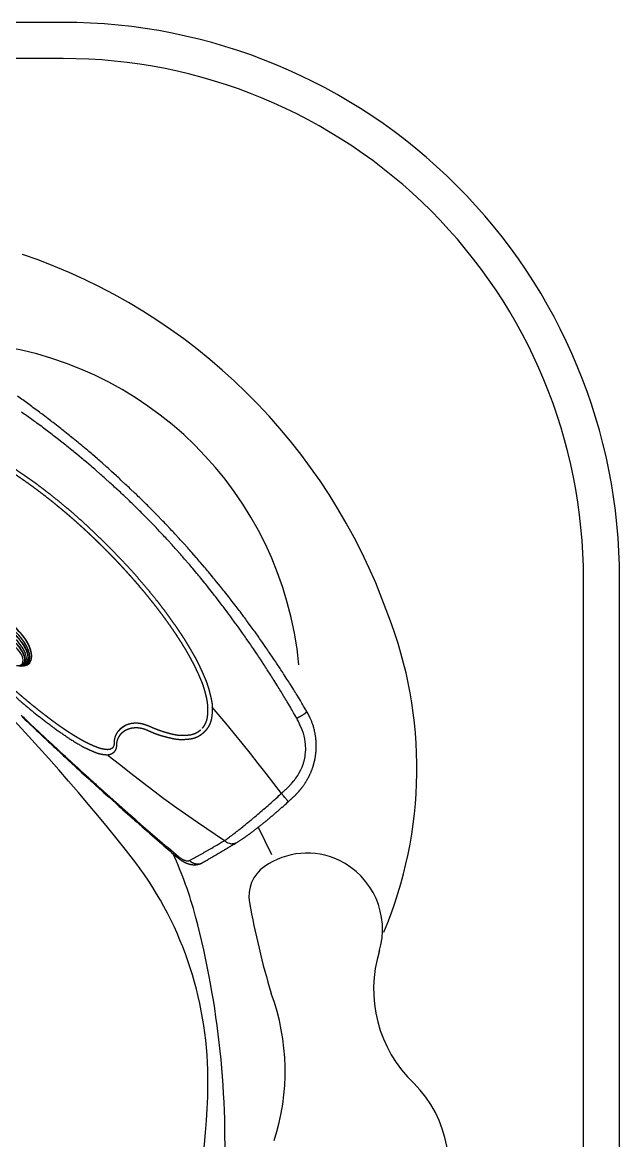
# Model space of a CAD drawing. Extents: x 941 to 1034, y 781 to 934.
# Drawn here: x 1021.56 to 1034.43, y 865.57 to 889.68 of the extents above; entities that cross this region are included whole.
import ezdxf

# ---------------------------------------------------------------- set-up
doc = ezdxf.new("R2010")
doc.units = 0
doc.header["$MEASUREMENT"] = 0
doc.layers.add('1', color=4, linetype='Continuous')
doc.layers.add('AM_VIS', color=7, linetype='Continuous', lineweight=30)

# ---------------------------------------------------------------- blocks, each defined once
blk = doc.blocks.new('LOUNGE PILLOW')
at = {"layer": '1', "color": 3, "extrusion": (0, 1, 0)}
for p, q in [((0.643, -1.381), (0.643, -1.373)), ((0.683, -1.333), (0.683, -1.325)), ((0.723, -1.285), (0.723, -1.277))]:
    blk.add_line(p, q, dxfattribs=at)
at = {"layer": '1', "linetype": 'Continuous'}
for points in [[(5.713, 2.186), (5.581, 2.22, 0.001472), (5.449, 2.254), (5.317, 2.287, 0.00147), (5.185, 2.319), (5.052, 2.35, 0.001476), (4.919, 2.381), (4.786, 2.411, 0.001482), (4.653, 2.44), (4.52, 2.468, 0.001488), (4.386, 2.495), (4.252, 2.522, 0.001494), (4.118, 2.548), (3.984, 2.573, 0.001501), (3.85, 2.597), (3.715, 2.621, 0.001509), (3.581, 2.643), (3.446, 2.665, 0.001517), (3.311, 2.686), (3.176, 2.706, 0.001525), (3.041, 2.726), (2.905, 2.744, 0.001533), (2.77, 2.762), (2.634, 2.778, 0.001541), (2.499, 2.794), (2.363, 2.81, 0.00155), (2.227, 2.824), (2.091, 2.837, 0.001558), (1.954, 2.85), (1.818, 2.862, 0.001565), (1.682, 2.872), (1.545, 2.883, 0.001572), (1.409, 2.892), (1.272, 2.9, 0.001578), (1.136, 2.907), (0.999, 2.914, 0.001583), (0.862, 2.92), (0.726, 2.924, 0.001587), (0.589, 2.928), (0.452, 2.931, 0.001589), (0.315, 2.934), (0.178, 2.935, 0.001591), (0.041, 2.935), (-0.096, 2.935, 0.001592), (-0.232, 2.934), (-0.369, 2.931, 0.00159), (-0.506, 2.928), (-0.643, 2.924, 0.001589), (-0.78, 2.92), (-0.916, 2.914, 0.001585), (-1.053, 2.907), (-1.19, 2.9, 0.00158), (-1.326, 2.892), (-1.463, 2.883, 0.001576), (-1.599, 2.872), (-1.736, 2.862, 0.001569), (-1.872, 2.85), (-2.008, 2.837, 0.001561), (-2.144, 2.824), (-2.28, 2.81, 0.001554), (-2.416, 2.794), (-2.552, 2.778, 0.001546), (-2.687, 2.762), (-2.823, 2.744, 0.001538), (-2.958, 2.726), (-3.093, 2.706, 0.001529), (-3.228, 2.686), (-3.363, 2.665, 0.001521), (-3.498, 2.643)], [(6.415, 1.762), (6.392, 1.786, 0.005885), (6.368, 1.811), (6.344, 1.834, 0.005815), (6.319, 1.857), (6.293, 1.88, 0.005881), (6.267, 1.902), (6.24, 1.924, 0.005909), (6.212, 1.945), (6.184, 1.966, 0.00593), (6.155, 1.985), (6.126, 2.004, 0.005989), (6.096, 2.023), (6.066, 2.041, 0.005903), (6.036, 2.058), (6.005, 2.074, 0.006074), (5.974, 2.089), (5.941, 2.104, 0.005485), (5.911, 2.118), (5.883, 2.13, 0.00772), (5.846, 2.144), (5.788, 2.162, 0.006482), (5.713, 2.186)], [(6.801, 0.672), (6.802, 0.686, 0.002269), (6.802, 0.7), (6.803, 0.714, 0.002268), (6.803, 0.728), (6.803, 0.742, 0.002272), (6.803, 0.757), (6.803, 0.771, 0.00228), (6.803, 0.785), (6.802, 0.799, 0.002283), (6.802, 0.813), (6.801, 0.827, 0.00229), (6.801, 0.841), (6.8, 0.855, 0.002299), (6.799, 0.87), (6.798, 0.884, 0.0023), (6.796, 0.898), (6.795, 0.912, 0.002314), (6.793, 0.926), (6.792, 0.94, 0.002313), (6.79, 0.954), (6.788, 0.968, 0.002327), (6.786, 0.982), (6.784, 0.996, 0.002326), (6.782, 1.01), (6.779, 1.024, 0.002338), (6.777, 1.038), (6.774, 1.052, 0.00234), (6.771, 1.065), (6.768, 1.079, 0.002346), (6.765, 1.093), (6.762, 1.107, 0.002352), (6.758, 1.121), (6.755, 1.134, 0.002353), (6.751, 1.148), (6.748, 1.162, 0.00236), (6.744, 1.175), (6.74, 1.189, 0.002358), (6.736, 1.202), (6.731, 1.216, 0.002362), (6.727, 1.229), (6.723, 1.243, 0.002361), (6.718, 1.256), (6.713, 1.269, 0.002361), (6.708, 1.282), (6.703, 1.296, 0.002362), (6.698, 1.309), (6.693, 1.322, 0.002373), (6.687, 1.335), (6.682, 1.348, 0.002378), (6.676, 1.361), (6.671, 1.374, 0.002376), (6.665, 1.387), (6.659, 1.4, 0.002378), (6.653, 1.412), (6.646, 1.425, 0.002377), (6.64, 1.438), (6.633, 1.45, 0.002381), (6.627, 1.463), (6.62, 1.475, 0.00238), (6.613, 1.487), (6.606, 1.5, 0.002384), (6.599, 1.512), (6.592, 1.524, 0.002384), (6.585, 1.536), (6.577, 1.548, 0.002387), (6.57, 1.56), (6.562, 1.572, 0.002388), (6.554, 1.584), (6.546, 1.595, 0.002389), (6.538, 1.607), (6.53, 1.619, 0.002398), (6.522, 1.63), (6.514, 1.642, 0.002377), (6.505, 1.653), (6.497, 1.664, 0.002455), (6.488, 1.675), (6.479, 1.687, 0.002221), (6.471, 1.697), (6.463, 1.707, 0.003138), (6.453, 1.719), (6.436, 1.737, 0.002641), (6.415, 1.761)], [(6.622, -0.881), (6.625, -0.869, 0.001282), (6.628, -0.857), (6.631, -0.846, 0.001266), (6.633, -0.834), (6.636, -0.821, 0.001157), (6.639, -0.809), (6.642, -0.796, 0.001092), (6.645, -0.784), (6.648, -0.771, 0.001022), (6.65, -0.758), (6.653, -0.744, 0.000962), (6.656, -0.731), (6.659, -0.717, 0.000908), (6.661, -0.703), (6.664, -0.689, 0.000861), (6.667, -0.675), (6.669, -0.66, 0.000823), (6.672, -0.646), (6.675, -0.631, 0.000785), (6.677, -0.616), (6.68, -0.601, 0.000752), (6.682, -0.586), (6.685, -0.57, 0.00072), (6.688, -0.554), (6.69, -0.539, 0.000686), (6.693, -0.523), (6.695, -0.506, 0.000658), (6.698, -0.49), (6.7, -0.473, 0.000632), (6.703, -0.457), (6.705, -0.44, 0.000609), (6.707, -0.423), (6.71, -0.406, 0.000588), (6.712, -0.389), (6.714, -0.371, 0.000568), (6.717, -0.354), (6.719, -0.336, 0.000551), (6.721, -0.318), (6.724, -0.3, 0.000535), (6.726, -0.282), (6.728, -0.264, 0.000522), (6.73, -0.245), (6.732, -0.227, 0.000508), (6.735, -0.208), (6.737, -0.189, 0.000495), (6.739, -0.17), (6.741, -0.151, 0.000484), (6.743, -0.132), (6.745, -0.113, 0.000474), (6.747, -0.094), (6.749, -0.074, 0.000466), (6.751, -0.055), (6.753, -0.035, 0.000457), (6.755, -0.016), (6.756, 0.004, 0.000449), (6.758, 0.024), (6.76, 0.044, 0.000443), (6.762, 0.064), (6.764, 0.084, 0.000437), (6.765, 0.104), (6.767, 0.124, 0.000432), (6.769, 0.144), (6.77, 0.164, 0.000428), (6.772, 0.185), (6.773, 0.205, 0.000423), (6.775, 0.226), (6.776, 0.246, 0.00042), (6.778, 0.266), (6.779, 0.287, 0.000415), (6.781, 0.307), (6.782, 0.328, 0.000425), (6.783, 0.348), (6.785, 0.37, 0.00038), (6.786, 0.39), (6.787, 0.408, 0.000536), (6.788, 0.431), (6.79, 0.466, 0.000451), (6.793, 0.513)], [(6.801, 0.672), (6.8, 0.662, 0.000025), (6.8, 0.652), (6.799, 0.642, 0.000025), (6.799, 0.632), (6.798, 0.622, 0.000025), (6.798, 0.612), (6.797, 0.602, 0.000025), (6.797, 0.592), (6.796, 0.582, 0.000023), (6.796, 0.573), (6.795, 0.564, 0.000033), (6.795, 0.553), (6.794, 0.535, 0.000028), (6.793, 0.513)], [(6.402, -1.714), (6.406, -1.698, 0.000134), (6.411, -1.683), (6.415, -1.668, 0.000134), (6.419, -1.652), (6.423, -1.637, 0.000129), (6.427, -1.621), (6.432, -1.606, 0.000127), (6.436, -1.59), (6.44, -1.575, 0.000123), (6.444, -1.559), (6.449, -1.543, 0.000121), (6.453, -1.528), (6.457, -1.512, 0.000117), (6.461, -1.496), (6.465, -1.481, 0.000115), (6.47, -1.465), (6.474, -1.449, 0.00011), (6.478, -1.433), (6.482, -1.418, 0.000109), (6.487, -1.402), (6.491, -1.386, 0.000105), (6.495, -1.37), (6.499, -1.354, 0.000102), (6.503, -1.338), (6.508, -1.322, 0.000097), (6.512, -1.306), (6.516, -1.29, 0.000097), (6.52, -1.274), (6.525, -1.258, 0.000095), (6.529, -1.242), (6.533, -1.226, 0.000093), (6.537, -1.21), (6.541, -1.193, 0.000093), (6.546, -1.177), (6.55, -1.161, 0.000089), (6.554, -1.145), (6.558, -1.129, 0.000087), (6.562, -1.112), (6.567, -1.096, 0.000087), (6.571, -1.08), (6.575, -1.063, 0.000086), (6.579, -1.047), (6.584, -1.031, 0.000088), (6.588, -1.014), (6.592, -0.997, 0.00008), (6.596, -0.981), (6.6, -0.967, 0.000112), (6.605, -0.948), (6.612, -0.92, 0.000093), (6.621, -0.882)], [(5.955, -2.012), (5.961, -2.012, 0.001824), (5.967, -2.011), (5.972, -2.011, 0.001826), (5.978, -2.01), (5.984, -2.009, 0.001837), (5.989, -2.009), (5.995, -2.008, 0.00185), (6.001, -2.007), (6.006, -2.006, 0.001849), (6.012, -2.005), (6.018, -2.004, 0.001853), (6.023, -2.003), (6.029, -2.002, 0.00188), (6.034, -2.001), (6.04, -2, 0.001909), (6.045, -1.999), (6.051, -1.998, 0.001911), (6.056, -1.997), (6.062, -1.995, 0.00193), (6.067, -1.994), (6.073, -1.993, 0.00201), (6.078, -1.991), (6.084, -1.99, 0.002094), (6.089, -1.988), (6.095, -1.987, 0.002124), (6.1, -1.985), (6.105, -1.984, 0.002133), (6.111, -1.982), (6.116, -1.98, 0.002157), (6.121, -1.979), (6.126, -1.977, 0.002203), (6.132, -1.975), (6.137, -1.973, 0.00225), (6.142, -1.971), (6.147, -1.969, 0.002297), (6.152, -1.967), (6.157, -1.965, 0.002345), (6.162, -1.963), (6.168, -1.961, 0.002396), (6.173, -1.959), (6.178, -1.957, 0.002455), (6.182, -1.954), (6.187, -1.952, 0.002514), (6.192, -1.95), (6.197, -1.947, 0.002583), (6.202, -1.945), (6.207, -1.942, 0.002651), (6.212, -1.94), (6.216, -1.937, 0.002717), (6.221, -1.934), (6.226, -1.932, 0.002788), (6.23, -1.929), (6.235, -1.926, 0.00286), (6.239, -1.923), (6.244, -1.92, 0.002911), (6.248, -1.917), (6.253, -1.914, 0.002956), (6.257, -1.911), (6.262, -1.908, 0.003013), (6.266, -1.905), (6.27, -1.902, 0.00308), (6.274, -1.899), (6.279, -1.895, 0.00314), (6.283, -1.892), (6.287, -1.888, 0.003203), (6.291, -1.885), (6.295, -1.881, 0.003267), (6.299, -1.878), (6.303, -1.874, 0.003331), (6.307, -1.871), (6.311, -1.867, 0.003394), (6.314, -1.863), (6.318, -1.859, 0.003457), (6.322, -1.855), (6.325, -1.851, 0.00352), (6.329, -1.847), (6.333, -1.843, 0.003583), (6.336, -1.839), (6.339, -1.835, 0.003646), (6.343, -1.831), (6.346, -1.826, 0.003705), (6.349, -1.822), (6.352, -1.818, 0.003774), (6.356, -1.813), (6.359, -1.809, 0.003799), (6.361, -1.804), (6.364, -1.8, 0.003978), (6.367, -1.795), (6.37, -1.79, 0.003642), (6.373, -1.785), (6.375, -1.781, 0.005228), (6.378, -1.776), (6.382, -1.767, 0.004448), (6.387, -1.756)], [(1.419, -2.206, 0.000577), (1.616, -2.202), (1.813, -2.198, 0.000576), (2.009, -2.194), (2.206, -2.189, 0.000574), (2.403, -2.184), (2.599, -2.178, 0.00057), (2.796, -2.172), (2.993, -2.165, 0.000568), (3.189, -2.158), (3.386, -2.151, 0.000564), (3.583, -2.143), (3.78, -2.134, 0.000558), (3.976, -2.126), (4.171, -2.117, 0.000566), (4.369, -2.107), (4.572, -2.096, 0.000512), (4.762, -2.086), (4.934, -2.077, 0.000702), (5.155, -2.064), (5.495, -2.042, 0.000591), (5.94, -2.014)]]:
    blk.add_lwpolyline(points, format="xyb", dxfattribs=at)
at = {"layer": '1', "color": 3, "linetype": 'Continuous'}
for points in [[(5.66, 1.93), (5.53, 1.966, 0.001389), (5.399, 2.001), (5.267, 2.036, 0.001388), (5.136, 2.069), (5.004, 2.102, 0.00141), (4.872, 2.135), (4.74, 2.166, 0.001428), (4.608, 2.197), (4.476, 2.227, 0.001451), (4.343, 2.256), (4.21, 2.284, 0.001474), (4.077, 2.312), (3.944, 2.338, 0.0015), (3.811, 2.364), (3.678, 2.39, 0.001526), (3.544, 2.414), (3.411, 2.437, 0.001553), (3.277, 2.46), (3.143, 2.482, 0.00158), (3.009, 2.503), (2.875, 2.523, 0.001608), (2.741, 2.542), (2.606, 2.56, 0.001633), (2.472, 2.578), (2.337, 2.594, 0.001659), (2.203, 2.61), (2.068, 2.625, 0.001683), (1.933, 2.638), (1.799, 2.651, 0.001704), (1.664, 2.663), (1.529, 2.674, 0.001725), (1.394, 2.684), (1.259, 2.693, 0.001741), (1.123, 2.702), (0.988, 2.709, 0.001754), (0.853, 2.715), (0.718, 2.72, 0.001766), (0.583, 2.725), (0.447, 2.728, 0.001773), (0.312, 2.73), (0.177, 2.732, 0.001778), (0.041, 2.732), (-0.094, 2.732, 0.00178), (-0.229, 2.73), (-0.365, 2.728, 0.001775), (-0.5, 2.725), (-0.635, 2.72, 0.00177), (-0.77, 2.715), (-0.906, 2.709, 0.001761), (-1.041, 2.702), (-1.176, 2.693, 0.001748), (-1.311, 2.684), (-1.446, 2.674, 0.001735), (-1.581, 2.663), (-1.716, 2.651, 0.001715), (-1.851, 2.638), (-1.986, 2.625, 0.001694), (-2.12, 2.61), (-2.255, 2.594, 0.001672), (-2.389, 2.578), (-2.524, 2.56, 0.001647), (-2.658, 2.542), (-2.792, 2.523, 0.001621), (-2.926, 2.503), (-3.06, 2.482, 0.001595), (-3.194, 2.46)], [(5.709, 2.1), (5.71, 2.106, 0.00197), (5.711, 2.112), (5.712, 2.117, 0.002225), (5.713, 2.122), (5.714, 2.127, 0.002566), (5.715, 2.132), (5.715, 2.137, 0.003007), (5.716, 2.141), (5.716, 2.146, 0.003597), (5.717, 2.15), (5.717, 2.154, 0.004431), (5.717, 2.158), (5.717, 2.161, 0.005738), (5.718, 2.165), (5.717, 2.168, 0.007768), (5.717, 2.171), (5.717, 2.173, 0.010045), (5.717, 2.176), (5.716, 2.178, 0.01752), (5.716, 2.18), (5.715, 2.183, 0.029635), (5.713, 2.186)], [(5.66, 1.93), (5.663, 1.938, 0.001491), (5.666, 1.946), (5.668, 1.953, 0.001515), (5.671, 1.961), (5.673, 1.969, 0.001436), (5.676, 1.976), (5.678, 1.984, 0.001394), (5.681, 1.991), (5.683, 1.999, 0.001355), (5.685, 2.006), (5.687, 2.014, 0.00133), (5.689, 2.021), (5.691, 2.028, 0.001302), (5.693, 2.035), (5.695, 2.042, 0.001326), (5.697, 2.049), (5.699, 2.056, 0.001266), (5.7, 2.063), (5.702, 2.069, 0.001859), (5.703, 2.076), (5.706, 2.086, 0.001843), (5.709, 2.1)], [(6.571, 0.703), (6.572, 0.778, 0.011799), (6.57, 0.851), (6.565, 0.923, 0.012649), (6.555, 0.994), (6.543, 1.063, 0.013749), (6.526, 1.13), (6.506, 1.196, 0.014724), (6.482, 1.26), (6.455, 1.321, 0.015567), (6.423, 1.381), (6.388, 1.439, 0.016184), (6.349, 1.494), (6.306, 1.547, 0.016304), (6.26, 1.597), (6.21, 1.645, 0.01636), (6.156, 1.69), (6.098, 1.732, 0.014123), (6.042, 1.769), (5.991, 1.8, 0.017106), (5.921, 1.834), (5.809, 1.878, 0.012652), (5.66, 1.93)], [(6.403, -1.044), (6.407, -1.022, 0.001854), (6.412, -0.999), (6.416, -0.975, 0.001604), (6.42, -0.951), (6.424, -0.925, 0.001395), (6.429, -0.899), (6.433, -0.872, 0.001227), (6.437, -0.844), (6.442, -0.815, 0.001109), (6.446, -0.785), (6.45, -0.754, 0.001018), (6.454, -0.723), (6.459, -0.691, 0.000937), (6.463, -0.658), (6.467, -0.625, 0.000861), (6.471, -0.591), (6.475, -0.556, 0.000799), (6.479, -0.521), (6.483, -0.485, 0.000746), (6.487, -0.448), (6.491, -0.411, 0.000703), (6.495, -0.373), (6.499, -0.334, 0.000667), (6.503, -0.296), (6.506, -0.256, 0.000631), (6.51, -0.217), (6.514, -0.176, 0.000602), (6.517, -0.136), (6.521, -0.095, 0.000579), (6.524, -0.054), (6.527, -0.012, 0.00056), (6.531, 0.03), (6.534, 0.072, 0.000539), (6.537, 0.115), (6.54, 0.157, 0.000534), (6.543, 0.2), (6.546, 0.244, 0.000465), (6.549, 0.286), (6.551, 0.324, 0.000642), (6.554, 0.372), (6.558, 0.447, 0.000542), (6.564, 0.544)], [(6.564, 0.544), (6.564, 0.554, -0.000007), (6.565, 0.564), (6.565, 0.574, -0.000007), (6.565, 0.584), (6.566, 0.594, -0.000006), (6.566, 0.604), (6.567, 0.614, -0.000007), (6.567, 0.624), (6.568, 0.634, -0.000006), (6.568, 0.643), (6.568, 0.652, -0.000008), (6.569, 0.663), (6.57, 0.681, -0.000007), (6.571, 0.703)], [(6.793, 0.513), (6.791, 0.515, 0.280401), (6.786, 0.518), (6.777, 0.52, 0.025216), (6.763, 0.523), (6.746, 0.526, 0.007699), (6.726, 0.529), (6.706, 0.532, 0.006234), (6.677, 0.535), (6.629, 0.539, 0.002987), (6.564, 0.544)], [(6.403, -1.044), (6.427, -1.041, 0.023048), (6.451, -1.037), (6.475, -1.03, 0.022185), (6.499, -1.021), (6.521, -1.009, 0.023807), (6.542, -0.996), (6.56, -0.983, 0.033644), (6.578, -0.963), (6.599, -0.928, 0.032654), (6.622, -0.881)], [(6.169, -1.879), (6.177, -1.85, 0.000435), (6.186, -1.821), (6.195, -1.793, 0.000429), (6.203, -1.764), (6.212, -1.735, 0.000412), (6.22, -1.706), (6.229, -1.676, 0.000399), (6.237, -1.647), (6.246, -1.618, 0.000385), (6.254, -1.588), (6.263, -1.559, 0.000372), (6.271, -1.529), (6.28, -1.499, 0.000359), (6.288, -1.469), (6.296, -1.439, 0.000347), (6.305, -1.409), (6.313, -1.379, 0.000328), (6.321, -1.349), (6.329, -1.319, 0.000322), (6.338, -1.289), (6.346, -1.257, 0.000278), (6.354, -1.228), (6.361, -1.201, 0.00039), (6.371, -1.167), (6.385, -1.114, 0.00033), (6.403, -1.044)], [(5.948, -1.984), (5.961, -1.983, 0.007028), (5.975, -1.982), (5.988, -1.98, 0.00726), (6, -1.977), (6.013, -1.975, 0.007206), (6.025, -1.972), (6.037, -1.969, 0.007434), (6.049, -1.965), (6.061, -1.961, 0.007862), (6.072, -1.957), (6.082, -1.953, 0.008591), (6.092, -1.948), (6.102, -1.943, 0.009605), (6.111, -1.938), (6.12, -1.933, 0.011415), (6.128, -1.927), (6.136, -1.921, 0.012643), (6.143, -1.916), (6.148, -1.91, 0.020033), (6.154, -1.904), (6.161, -1.893, 0.025604), (6.169, -1.879)], [(6.169, -1.879), (6.177, -1.878, 0.006656), (6.185, -1.878), (6.193, -1.877, 0.006792), (6.201, -1.876), (6.209, -1.875, 0.006848), (6.217, -1.873), (6.225, -1.871, 0.00694), (6.233, -1.87), (6.24, -1.867, 0.007038), (6.248, -1.865), (6.255, -1.863, 0.007174), (6.263, -1.86), (6.27, -1.857, 0.007247), (6.277, -1.854), (6.284, -1.851, 0.007613), (6.291, -1.847), (6.298, -1.843, 0.007048), (6.304, -1.84), (6.31, -1.836, 0.010109), (6.317, -1.831), (6.327, -1.823, 0.008798), (6.341, -1.812)], [(6.341, -1.812), (6.346, -1.807, 0.008271), (6.352, -1.802), (6.357, -1.796, 0.008506), (6.362, -1.79), (6.366, -1.785, 0.008515), (6.371, -1.779), (6.375, -1.773, 0.008864), (6.379, -1.767), (6.383, -1.76, 0.008128), (6.386, -1.754), (6.389, -1.748, 0.011488), (6.392, -1.741), (6.397, -1.729, 0.00983), (6.402, -1.714)], [(1.385, -2.196, 0.000857), (1.654, -2.191), (1.923, -2.185, 0.000857), (2.191, -2.178), (2.46, -2.17, 0.000858), (2.728, -2.161), (2.998, -2.151, 0.000851), (3.266, -2.141), (3.532, -2.129, 0.000872), (3.803, -2.117), (4.079, -2.103, 0.000784), (4.339, -2.089), (4.574, -2.076, 0.001091), (4.876, -2.058), (5.34, -2.027, 0.0009), (5.948, -1.984)], [(5.94, -2.014), (5.94, -2.014, 0.074024), (5.94, -2.013), (5.941, -2.013, 0.044641), (5.941, -2.013), (5.941, -2.012, 0.023892), (5.942, -2.012), (5.942, -2.011, 0.013888), (5.942, -2.01), (5.943, -2.009, 0.00881), (5.943, -2.008), (5.943, -2.007, 0.006016), (5.944, -2.006), (5.944, -2.005, 0.004255), (5.944, -2.003), (5.945, -2.002, 0.003294), (5.945, -2), (5.945, -1.999, 0.002223), (5.946, -1.997), (5.946, -1.995, 0.002649), (5.947, -1.993), (5.947, -1.989, 0.001515), (5.948, -1.984)]]:
    blk.add_lwpolyline(points, format="xyb", dxfattribs=at)
for points in [[(6.564, 0.544), (6.294, 0.582), (6.024, 0.618), (5.756, 0.653), (5.483, 0.686), (5.203, 0.718), (4.94, 0.748), (4.702, 0.773), (4.396, 0.803), (4.196, 0.82)], [(3.318, -1.496), (3.329, -1.495), (3.636, -1.463), (3.947, -1.428), (4.265, -1.388), (4.564, -1.349), (4.834, -1.312), (5.179, -1.259), (5.71, -1.168), (6.403, -1.044)]]:
    blk.add_lwpolyline(points, dxfattribs=at)
at = {"layer": '1', "color": 3}
for centre, major_axis, start_param, end_param in [((0.043, -1.277), (0.68, 0), 0, 2.356194), ((0.043, -1.285), (0.68, 0), 5.585054, 8.63938), ((0.091, -1.309), (0.612, 0), 5.878038, 8.63938), ((0.139, -1.325), (0.544, 0), 0, 2.356194), ((0.139, -1.333), (0.544, 0), 5.924218, 8.63938), ((0.187, -1.357), (0.476, 0), 5.907724, 8.63938), ((0.235, -1.373), (0.408, 0), 0, 2.356194), ((0.235, -1.381), (0.408, 0), 5.973669, 8.63938), ((0.284, -1.405), (0.34, 0), 5.67232, 8.63938), ((0.187, -1.349), (0.476, 0), 5.907724, 6.26499), ((0.091, -1.301), (0.612, 0), 5.886814, 6.269034)]:
    blk.add_ellipse(centre, major_axis=major_axis, ratio=0.5, start_param=start_param, end_param=end_param, dxfattribs=at)
at = {"layer": '1', "color": 3, "linetype": 'Continuous'}
for points, degree, knots in [([(0.043, 1.716), (-0.099, 1.717), (-0.24, 1.715), (-0.382, 1.711), (-0.523, 1.706), (-0.664, 1.7), (-0.806, 1.692), (-0.942, 1.684), (-1.078, 1.674), (-1.214, 1.662), (-1.35, 1.649), (-1.486, 1.634), (-1.622, 1.618), (-1.685, 1.611), (-1.748, 1.603), (-1.811, 1.594), (-1.874, 1.585), (-1.937, 1.575), (-2, 1.565), (-2.063, 1.555), (-2.125, 1.544), (-2.188, 1.533), (-2.25, 1.522), (-2.313, 1.511), (-2.375, 1.499), (-2.431, 1.489), (-2.487, 1.477), (-2.542, 1.465), (-2.598, 1.453), (-2.653, 1.44), (-2.709, 1.426), (-2.764, 1.412), (-2.819, 1.398), (-2.873, 1.384), (-2.928, 1.369), (-2.983, 1.354), (-3.037, 1.339), (-3.084, 1.326), (-3.131, 1.312), (-3.177, 1.297), (-3.223, 1.282), (-3.269, 1.265), (-3.315, 1.248), (-3.36, 1.232), (-3.405, 1.214), (-3.45, 1.197), (-3.495, 1.179), (-3.539, 1.16), (-3.584, 1.142), (-3.621, 1.127), (-3.657, 1.111), (-3.693, 1.093), (-3.728, 1.075), (-3.763, 1.055), (-3.797, 1.035), (-3.831, 1.016), (-3.865, 0.996), (-3.898, 0.975), (-3.931, 0.954), (-3.964, 0.933), (-3.997, 0.912), (-4.021, 0.896), (-4.044, 0.879), (-4.066, 0.861), (-4.088, 0.842), (-4.109, 0.822), (-4.129, 0.802), (-4.149, 0.782), (-4.169, 0.761), (-4.187, 0.74), (-4.206, 0.718), (-4.223, 0.696), (-4.241, 0.673)], 6, [0, 0, 0, 0, 0, 0, 0, 0.083333, 0.083333, 0.083333, 0.083333, 0.083333, 0.083333, 0.166667, 0.166667, 0.166667, 0.166667, 0.166667, 0.166667, 0.25, 0.25, 0.25, 0.25, 0.25, 0.25, 0.333333, 0.333333, 0.333333, 0.333333, 0.333333, 0.333333, 0.416667, 0.416667, 0.416667, 0.416667, 0.416667, 0.416667, 0.5, 0.5, 0.5, 0.5, 0.5, 0.5, 0.583333, 0.583333, 0.583333, 0.583333, 0.583333, 0.583333, 0.666667, 0.666667, 0.666667, 0.666667, 0.666667, 0.666667, 0.75, 0.75, 0.75, 0.75, 0.75, 0.75, 0.833333, 0.833333, 0.833333, 0.833333, 0.833333, 0.833333, 0.916667, 0.916667, 0.916667, 0.916667, 0.916667, 0.916667, 1, 1, 1, 1, 1, 1, 1]), ([(0.043, 1.716), (0.184, 1.717), (0.326, 1.715), (0.467, 1.711), (0.608, 1.706), (0.75, 1.7), (0.891, 1.692), (1.027, 1.684), (1.164, 1.674), (1.3, 1.662), (1.436, 1.649), (1.571, 1.634), (1.707, 1.618), (1.77, 1.611), (1.833, 1.603), (1.897, 1.594), (1.959, 1.585), (2.022, 1.575), (2.085, 1.565), (2.148, 1.555), (2.211, 1.544), (2.273, 1.533), (2.336, 1.522), (2.398, 1.511), (2.46, 1.499), (2.516, 1.489), (2.572, 1.477), (2.628, 1.465), (2.683, 1.453), (2.739, 1.44), (2.794, 1.426), (2.849, 1.412), (2.904, 1.398), (2.959, 1.384), (3.013, 1.369), (3.068, 1.354), (3.123, 1.339), (3.17, 1.326), (3.216, 1.312), (3.262, 1.297), (3.309, 1.282), (3.354, 1.265), (3.4, 1.248), (3.445, 1.232), (3.49, 1.214), (3.535, 1.197), (3.58, 1.179), (3.625, 1.16), (3.669, 1.142), (3.706, 1.127), (3.742, 1.111), (3.778, 1.093), (3.813, 1.075), (3.848, 1.055), (3.883, 1.035), (3.916, 1.016), (3.95, 0.996), (3.983, 0.975), (4.016, 0.954), (4.049, 0.933), (4.082, 0.912), (4.106, 0.896), (4.129, 0.879), (4.152, 0.861), (4.173, 0.842), (4.194, 0.822), (4.215, 0.802), (4.235, 0.782), (4.254, 0.761), (4.273, 0.74), (4.291, 0.718), (4.309, 0.696), (4.326, 0.673)], 6, [0, 0, 0, 0, 0, 0, 0, 0.083333, 0.083333, 0.083333, 0.083333, 0.083333, 0.083333, 0.166667, 0.166667, 0.166667, 0.166667, 0.166667, 0.166667, 0.25, 0.25, 0.25, 0.25, 0.25, 0.25, 0.333333, 0.333333, 0.333333, 0.333333, 0.333333, 0.333333, 0.416667, 0.416667, 0.416667, 0.416667, 0.416667, 0.416667, 0.5, 0.5, 0.5, 0.5, 0.5, 0.5, 0.583333, 0.583333, 0.583333, 0.583333, 0.583333, 0.583333, 0.666667, 0.666667, 0.666667, 0.666667, 0.666667, 0.666667, 0.75, 0.75, 0.75, 0.75, 0.75, 0.75, 0.833333, 0.833333, 0.833333, 0.833333, 0.833333, 0.833333, 0.916667, 0.916667, 0.916667, 0.916667, 0.916667, 0.916667, 1, 1, 1, 1, 1, 1, 1]), ([(-4.171, 0.617), (-4.158, 0.632), (-4.146, 0.648), (-4.133, 0.663), (-4.119, 0.678), (-4.106, 0.693), (-4.092, 0.707), (-4.078, 0.722), (-4.064, 0.736), (-4.049, 0.75), (-4.034, 0.763), (-4.019, 0.776), (-4.004, 0.789), (-3.988, 0.802), (-3.972, 0.815), (-3.956, 0.827), (-3.94, 0.839), (-3.924, 0.85), (-3.907, 0.862), (-3.891, 0.873), (-3.874, 0.884), (-3.846, 0.901), (-3.818, 0.919), (-3.79, 0.936), (-3.761, 0.953), (-3.733, 0.969), (-3.704, 0.985), (-3.675, 1.001), (-3.646, 1.016), (-3.616, 1.03), (-3.586, 1.044), (-3.556, 1.057), (-3.524, 1.07), (-3.492, 1.083), (-3.46, 1.096), (-3.428, 1.109), (-3.396, 1.121), (-3.364, 1.133), (-3.331, 1.145), (-3.299, 1.157), (-3.266, 1.169), (-3.234, 1.18), (-3.201, 1.191), (-3.169, 1.202), (-3.136, 1.213), (-3.103, 1.224), (-3.07, 1.234), (-3.037, 1.244), (-3.004, 1.254), (-2.971, 1.264), (-2.938, 1.273), (-2.905, 1.282), (-2.821, 1.304), (-2.737, 1.325), (-2.652, 1.345), (-2.568, 1.364), (-2.483, 1.383), (-2.398, 1.4), (-2.313, 1.417), (-2.227, 1.433), (-2.142, 1.448), (-2.056, 1.463), (-1.97, 1.476), (-1.885, 1.489), (-1.799, 1.501), (-1.713, 1.513), (-1.626, 1.524), (-1.54, 1.534), (-1.454, 1.544), (-1.368, 1.553), (-1.281, 1.561), (-1.195, 1.569), (-1.133, 1.575), (-1.071, 1.58), (-1.01, 1.585), (-0.948, 1.589), (-0.886, 1.593), (-0.824, 1.597), (-0.762, 1.601), (-0.7, 1.604), (-0.639, 1.607), (-0.577, 1.61), (-0.515, 1.613), (-0.453, 1.615), (-0.391, 1.617), (-0.329, 1.618), (-0.267, 1.62), (-0.205, 1.621), (-0.143, 1.622), (-0.081, 1.622), (-0.019, 1.623), (0.043, 1.623)], 1, [0, 0, 0.508206, 1.016412, 1.524618, 2.032825, 2.541031, 3.049237, 3.557443, 4.065649, 4.573855, 5.082061, 5.590268, 6.098474, 6.60668, 7.114886, 7.623092, 8.131298, 8.639504, 9.147711, 9.655917, 10.164123, 11.002693, 11.841262, 12.679832, 13.518401, 14.356971, 15.195541, 16.03411, 16.87268, 17.71125, 18.549819, 19.388389, 20.265581, 21.142773, 22.019965, 22.897157, 23.774348, 24.65154, 25.528732, 26.405924, 27.283116, 28.160308, 29.0375, 29.914692, 30.791884, 31.669075, 32.546267, 33.423459, 34.300651, 35.177843, 36.055035, 36.932227, 39.139089, 41.345951, 43.552813, 45.759675, 47.966538, 50.1734, 52.380262, 54.587124, 56.793986, 59.000849, 61.207711, 63.414573, 65.621435, 67.828297, 70.035159, 72.242022, 74.448884, 76.655746, 78.862608, 81.06947, 82.646014, 84.222558, 85.799102, 87.375645, 88.952189, 90.528733, 92.105277, 93.68182, 95.258364, 96.834908, 98.411452, 99.987995, 101.564539, 103.141083, 104.717627, 106.29417, 107.870714, 109.447258, 111.023802, 112.600345, 112.600345]), ([(4.256, 0.617), (4.244, 0.632), (4.231, 0.648), (4.218, 0.663), (4.205, 0.678), (4.191, 0.693), (4.177, 0.707), (4.163, 0.722), (4.149, 0.736), (4.134, 0.75), (4.119, 0.763), (4.104, 0.776), (4.089, 0.789), (4.073, 0.802), (4.058, 0.815), (4.042, 0.827), (4.026, 0.839), (4.009, 0.85), (3.993, 0.862), (3.976, 0.873), (3.959, 0.884), (3.931, 0.901), (3.903, 0.919), (3.875, 0.936), (3.847, 0.953), (3.818, 0.969), (3.789, 0.985), (3.76, 1.001), (3.731, 1.016), (3.701, 1.03), (3.671, 1.044), (3.641, 1.057), (3.609, 1.07), (3.577, 1.083), (3.545, 1.096), (3.513, 1.109), (3.481, 1.121), (3.449, 1.133), (3.417, 1.145), (3.384, 1.157), (3.352, 1.169), (3.319, 1.18), (3.287, 1.191), (3.254, 1.202), (3.221, 1.213), (3.188, 1.224), (3.155, 1.234), (3.122, 1.244), (3.089, 1.254), (3.056, 1.264), (3.023, 1.273), (2.99, 1.282), (2.906, 1.304), (2.822, 1.325), (2.738, 1.345), (2.653, 1.364), (2.568, 1.383), (2.483, 1.4), (2.398, 1.417), (2.313, 1.433), (2.227, 1.448), (2.142, 1.463), (2.056, 1.476), (1.97, 1.489), (1.884, 1.501), (1.798, 1.513), (1.712, 1.524), (1.625, 1.534), (1.539, 1.544), (1.453, 1.553), (1.366, 1.561), (1.28, 1.569), (1.218, 1.575), (1.157, 1.58), (1.095, 1.585), (1.033, 1.589), (0.971, 1.593), (0.91, 1.597), (0.848, 1.601), (0.786, 1.604), (0.724, 1.607), (0.662, 1.61), (0.6, 1.613), (0.538, 1.615), (0.476, 1.617), (0.414, 1.618), (0.352, 1.62), (0.29, 1.621), (0.228, 1.622), (0.167, 1.622), (0.105, 1.623), (0.043, 1.623)], 1, [0, 0, 0.508206, 1.016412, 1.524618, 2.032825, 2.541031, 3.049237, 3.557443, 4.065649, 4.573855, 5.082061, 5.590268, 6.098474, 6.60668, 7.114886, 7.623092, 8.131298, 8.639504, 9.147711, 9.655917, 10.164123, 11.002693, 11.841262, 12.679832, 13.518401, 14.356971, 15.195541, 16.03411, 16.87268, 17.71125, 18.549819, 19.388389, 20.265581, 21.142773, 22.019965, 22.897157, 23.774348, 24.65154, 25.528732, 26.405924, 27.283116, 28.160308, 29.0375, 29.914692, 30.791884, 31.669075, 32.546267, 33.423459, 34.300651, 35.177843, 36.055035, 36.932227, 39.139089, 41.345951, 43.552813, 45.759675, 47.966538, 50.1734, 52.380262, 54.587124, 56.793986, 59.000849, 61.207711, 63.414573, 65.621435, 67.828297, 70.035159, 72.242022, 74.448884, 76.655746, 78.862608, 81.06947, 82.646014, 84.222558, 85.799102, 87.375645, 88.952189, 90.528733, 92.105277, 93.68182, 95.258364, 96.834908, 98.411452, 99.987995, 101.564539, 103.141083, 104.717627, 106.29417, 107.870714, 109.447258, 111.023802, 112.600345, 112.600345]), ([(4.327, 0.673), (4.331, 0.668), (4.335, 0.664), (4.338, 0.659), (4.342, 0.654), (4.345, 0.649), (4.349, 0.644), (4.357, 0.633), (4.365, 0.621), (4.373, 0.608), (4.38, 0.596), (4.387, 0.583), (4.393, 0.57), (4.399, 0.557), (4.405, 0.544), (4.411, 0.53), (4.416, 0.517), (4.42, 0.503), (4.425, 0.489), (4.433, 0.461), (4.44, 0.433), (4.445, 0.404), (4.449, 0.375), (4.45, 0.346), (4.45, 0.317), (4.45, 0.289), (4.448, 0.26), (4.445, 0.232), (4.44, 0.204), (4.433, 0.176), (4.424, 0.149), (4.42, 0.136), (4.415, 0.123), (4.41, 0.11), (4.405, 0.097), (4.399, 0.084), (4.392, 0.072), (4.386, 0.06), (4.379, 0.048), (4.372, 0.036), (4.364, 0.024), (4.356, 0.013), (4.348, 0.002), (4.338, -0.01), (4.329, -0.022), (4.319, -0.034), (4.31, -0.045), (4.3, -0.057), (4.29, -0.069), (4.28, -0.08), (4.27, -0.092), (4.259, -0.103), (4.249, -0.115), (4.238, -0.126), (4.227, -0.137), (4.205, -0.159), (4.182, -0.18), (4.158, -0.201), (4.134, -0.22), (4.108, -0.238), (4.081, -0.255), (4.049, -0.276), (4.016, -0.296), (3.983, -0.316), (3.95, -0.336), (3.916, -0.355), (3.882, -0.374), (3.848, -0.393), (3.813, -0.411), (3.778, -0.429), (3.742, -0.445), (3.706, -0.461), (3.669, -0.476), (3.658, -0.48), (3.647, -0.484), (3.636, -0.489), (3.625, -0.493), (3.614, -0.498), (3.603, -0.502), (3.592, -0.506), (3.58, -0.51), (3.569, -0.515), (3.558, -0.519), (3.547, -0.523), (3.536, -0.527)], 6, [0, 0, 0, 0, 0, 0, 0, 0.071429, 0.071429, 0.071429, 0.071429, 0.071429, 0.071429, 0.142857, 0.142857, 0.142857, 0.142857, 0.142857, 0.142857, 0.214286, 0.214286, 0.214286, 0.214286, 0.214286, 0.214286, 0.285714, 0.285714, 0.285714, 0.285714, 0.285714, 0.285714, 0.357143, 0.357143, 0.357143, 0.357143, 0.357143, 0.357143, 0.428571, 0.428571, 0.428571, 0.428571, 0.428571, 0.428571, 0.5, 0.5, 0.5, 0.5, 0.5, 0.5, 0.571429, 0.571429, 0.571429, 0.571429, 0.571429, 0.571429, 0.642857, 0.642857, 0.642857, 0.642857, 0.642857, 0.642857, 0.714286, 0.714286, 0.714286, 0.714286, 0.714286, 0.714286, 0.785714, 0.785714, 0.785714, 0.785714, 0.785714, 0.785714, 0.857143, 0.857143, 0.857143, 0.857143, 0.857143, 0.857143, 0.928571, 0.928571, 0.928571, 0.928571, 0.928571, 0.928571, 1, 1, 1, 1, 1, 1, 1]), ([(4.363, 0.347), (4.363, 0.35), (4.362, 0.358), (4.362, 0.366), (4.361, 0.374), (4.36, 0.382), (4.359, 0.39), (4.357, 0.398), (4.356, 0.406), (4.354, 0.413), (4.353, 0.421), (4.351, 0.43), (4.348, 0.439), (4.346, 0.448), (4.343, 0.457), (4.34, 0.466), (4.337, 0.475), (4.334, 0.483), (4.331, 0.492), (4.327, 0.5), (4.324, 0.509), (4.32, 0.517), (4.316, 0.526), (4.312, 0.534), (4.308, 0.541), (4.305, 0.547), (4.301, 0.554), (4.297, 0.56), (4.293, 0.566), (4.288, 0.573), (4.284, 0.579), (4.28, 0.585), (4.275, 0.591), (4.271, 0.597), (4.266, 0.603), (4.262, 0.61), (4.257, 0.616)], 1, [0.7332, 0.7332, 0.811083, 1.013854, 1.216625, 1.419396, 1.622167, 1.824938, 2.027709, 2.230479, 2.43325, 2.636021, 2.870693, 3.105365, 3.340037, 3.574709, 3.809381, 4.044053, 4.278724, 4.513396, 4.748068, 4.98274, 5.217412, 5.452084, 5.686756, 5.879411, 6.072065, 6.26472, 6.457375, 6.65003, 6.842684, 7.035339, 7.227994, 7.420648, 7.613303, 7.805958, 7.998613, 8.191267, 8.191267]), ([(4.363, 0.292), (4.363, 0.285), (4.362, 0.277), (4.361, 0.269), (4.36, 0.261), (4.359, 0.253), (4.358, 0.245), (4.357, 0.237), (4.356, 0.229), (4.354, 0.222), (4.352, 0.214), (4.35, 0.205), (4.348, 0.197), (4.346, 0.189), (4.343, 0.18), (4.341, 0.172), (4.338, 0.164), (4.335, 0.156), (4.332, 0.148), (4.328, 0.14), (4.325, 0.132), (4.321, 0.124), (4.317, 0.116), (4.313, 0.108), (4.309, 0.101), (4.306, 0.094), (4.302, 0.088), (4.298, 0.083), (4.295, 0.077), (4.291, 0.071), (4.287, 0.065), (4.282, 0.06), (4.278, 0.054), (4.274, 0.048), (4.27, 0.043), (4.265, 0.038), (4.261, 0.032), (4.256, 0.027), (4.252, 0.021), (4.247, 0.016), (4.242, 0.011), (4.238, 0.006), (4.233, 0), (4.229, -0.005), (4.219, -0.016), (4.21, -0.026), (4.2, -0.037), (4.19, -0.047), (4.18, -0.057), (4.17, -0.068), (4.16, -0.078), (4.149, -0.087), (4.139, -0.097), (4.128, -0.106), (4.116, -0.117), (4.103, -0.127), (4.091, -0.137), (4.078, -0.147), (4.065, -0.156), (4.051, -0.166), (4.038, -0.175), (4.024, -0.184), (4.01, -0.192), (3.997, -0.201), (3.983, -0.209), (3.969, -0.218), (3.955, -0.226), (3.94, -0.234), (3.926, -0.242), (3.912, -0.25), (3.898, -0.258), (3.883, -0.265), (3.869, -0.273), (3.855, -0.281), (3.838, -0.29), (3.821, -0.299), (3.804, -0.308), (3.787, -0.316), (3.77, -0.325), (3.752, -0.333), (3.735, -0.341), (3.717, -0.349), (3.7, -0.357), (3.682, -0.364), (3.664, -0.372), (3.647, -0.379), (3.629, -0.386), (3.611, -0.394), (3.593, -0.401), (3.575, -0.408), (3.557, -0.415), (3.539, -0.421), (3.521, -0.428), (3.503, -0.435)], 1, [0.624293, 0.624293, 0.815707, 1.019634, 1.223561, 1.427488, 1.631414, 1.835341, 2.039268, 2.243195, 2.447122, 2.651049, 2.871494, 3.091939, 3.312384, 3.53283, 3.753275, 3.97372, 4.194165, 4.414611, 4.635056, 4.855501, 5.075946, 5.296392, 5.516837, 5.737282, 5.915445, 6.093608, 6.271771, 6.449933, 6.628096, 6.806259, 6.984422, 7.162585, 7.340748, 7.518911, 7.697073, 7.875236, 8.053399, 8.231562, 8.409725, 8.587888, 8.766051, 8.944213, 9.122376, 9.486957, 9.851538, 10.216119, 10.580699, 10.94528, 11.309861, 11.674442, 12.039022, 12.403603, 12.768184, 13.182143, 13.596102, 14.010061, 14.42402, 14.837979, 15.251938, 15.665897, 16.079856, 16.493815, 16.907774, 17.321733, 17.735692, 18.149651, 18.56361, 18.977569, 19.391528, 19.805487, 20.219446, 20.633405, 21.047364, 21.537608, 22.027852, 22.518095, 23.008339, 23.498583, 23.988827, 24.479071, 24.969315, 25.459558, 25.949802, 26.440046, 26.93029, 27.420534, 27.910778, 28.401021, 28.891265, 29.381509, 29.871753, 30.361997, 30.852241, 30.852241]), ([(3.503, -0.438), (3.494, -0.441), (3.486, -0.445), (3.477, -0.448), (3.468, -0.452), (3.46, -0.455), (3.452, -0.459), (3.443, -0.463), (3.435, -0.467), (3.427, -0.471), (3.419, -0.475), (3.411, -0.479), (3.403, -0.483), (3.395, -0.488), (3.387, -0.492), (3.38, -0.497), (3.372, -0.501), (3.364, -0.507), (3.355, -0.512), (3.347, -0.518), (3.339, -0.523), (3.331, -0.529), (3.323, -0.535), (3.315, -0.541), (3.308, -0.547), (3.3, -0.553), (3.293, -0.56), (3.286, -0.566), (3.278, -0.573), (3.271, -0.579), (3.264, -0.586), (3.258, -0.593), (3.251, -0.6), (3.244, -0.607), (3.238, -0.615), (3.232, -0.622), (3.226, -0.63), (3.219, -0.637), (3.214, -0.645), (3.208, -0.653), (3.202, -0.661), (3.197, -0.668), (3.192, -0.677), (3.186, -0.685), (3.182, -0.693), (3.177, -0.701), (3.172, -0.709), (3.168, -0.718), (3.163, -0.726), (3.159, -0.734), (3.155, -0.743), (3.152, -0.751), (3.148, -0.76), (3.145, -0.768), (3.142, -0.776), (3.139, -0.785), (3.136, -0.793), (3.134, -0.802), (3.131, -0.81), (3.129, -0.819), (3.127, -0.827), (3.125, -0.836), (3.123, -0.844), (3.122, -0.853), (3.12, -0.861), (3.119, -0.87), (3.118, -0.878), (3.117, -0.887), (3.116, -0.895), (3.116, -0.904), (3.116, -0.912), (3.115, -0.92), (3.115, -0.928), (3.116, -0.936), (3.116, -0.944), (3.116, -0.952), (3.117, -0.96), (3.118, -0.968), (3.119, -0.975), (3.12, -0.983)], 1, [0, 0, 0.235644, 0.471288, 0.706932, 0.942576, 1.17822, 1.413864, 1.649508, 1.885152, 2.120796, 2.35644, 2.592084, 2.827728, 3.063372, 3.299016, 3.53466, 3.770304, 4.033879, 4.297454, 4.561028, 4.824603, 5.088177, 5.351752, 5.615327, 5.878901, 6.142476, 6.40605, 6.669625, 6.9332, 7.196774, 7.460349, 7.723924, 7.987498, 8.256159, 8.52482, 8.793482, 9.062143, 9.330804, 9.599465, 9.868126, 10.136787, 10.405448, 10.674109, 10.94277, 11.211431, 11.480093, 11.748754, 12.017415, 12.286076, 12.554737, 12.823398, 13.092059, 13.353404, 13.614749, 13.876093, 14.137438, 14.398783, 14.660128, 14.921472, 15.182817, 15.444162, 15.705507, 15.966852, 16.228196, 16.489541, 16.750886, 17.012231, 17.273575, 17.53492, 17.796265, 18.05761, 18.310843, 18.564077, 18.81731, 19.070543, 19.323777, 19.57701, 19.830244, 20.083477, 20.33671, 20.33671]), ([(3.536, -0.527), (3.498, -0.542), (3.462, -0.559), (3.428, -0.579), (3.396, -0.602), (3.366, -0.627), (3.339, -0.654), (3.325, -0.668), (3.313, -0.682), (3.3, -0.697), (3.289, -0.711), (3.278, -0.727), (3.269, -0.742), (3.259, -0.758), (3.249, -0.774), (3.241, -0.791), (3.234, -0.807), (3.227, -0.824), (3.221, -0.841), (3.216, -0.858), (3.211, -0.875), (3.207, -0.892), (3.204, -0.909), (3.202, -0.926), (3.201, -0.943), (3.199, -0.96), (3.199, -0.977), (3.2, -0.994), (3.202, -1.01), (3.204, -1.026), (3.208, -1.042)], 6, [0, 0, 0, 0, 0, 0, 0, 0.2, 0.2, 0.2, 0.2, 0.2, 0.2, 0.4, 0.4, 0.4, 0.4, 0.4, 0.4, 0.6, 0.6, 0.6, 0.6, 0.6, 0.6, 0.8, 0.8, 0.8, 0.8, 0.8, 0.8, 1, 1, 1, 1, 1, 1, 1]), ([(3.116, -0.92), (3.116, -0.916), (3.116, -0.912), (3.116, -0.907), (3.117, -0.903), (3.117, -0.898), (3.117, -0.894), (3.118, -0.876), (3.121, -0.857), (3.124, -0.838), (3.128, -0.82), (3.133, -0.801), (3.14, -0.783)], 6, [0.1539683, 0.1539683, 0.1539683, 0.1539683, 0.1539683, 0.1539683, 0.1539683, 0.2, 0.2, 0.2, 0.2, 0.2, 0.2, 0.3936592, 0.3936592, 0.3936592, 0.3936592, 0.3936592, 0.3936592, 0.3936592]), ([(3.24, -1.215), (3.234, -1.208), (3.227, -1.202), (3.221, -1.195), (3.215, -1.188), (3.209, -1.181), (3.203, -1.174), (3.198, -1.166), (3.192, -1.159), (3.187, -1.151), (3.182, -1.144), (3.177, -1.136), (3.172, -1.128), (3.168, -1.12), (3.163, -1.112), (3.159, -1.104), (3.155, -1.096), (3.151, -1.087), (3.147, -1.079), (3.144, -1.071), (3.141, -1.062), (3.138, -1.054), (3.135, -1.045), (3.132, -1.037), (3.13, -1.028), (3.128, -1.019), (3.126, -1.01)], 1, [0, 0, 0.276464, 0.552928, 0.829392, 1.105856, 1.382319, 1.658783, 1.935247, 2.211711, 2.488175, 2.764639, 3.041103, 3.317567, 3.594031, 3.870494, 4.146958, 4.423422, 4.699886, 4.97635, 5.252814, 5.525043, 5.797272, 6.069501, 6.34173, 6.613958, 6.886187, 7.158413, 7.158413]), ([(3.208, -1.042), (3.211, -1.058), (3.215, -1.074), (3.22, -1.089), (3.227, -1.104), (3.233, -1.119), (3.241, -1.133), (3.249, -1.148), (3.258, -1.162), (3.267, -1.175), (3.277, -1.188), (3.288, -1.201), (3.301, -1.213)], 6, [0, 0, 0, 0, 0, 0, 0, 0.5, 0.5, 0.5, 0.5, 0.5, 0.5, 1, 1, 1, 1, 1, 1, 1]), ([(3.284, -1.307), (3.284, -1.312), (3.284, -1.316), (3.283, -1.32), (3.283, -1.325), (3.282, -1.329), (3.281, -1.333), (3.281, -1.337), (3.279, -1.341), (3.278, -1.345), (3.277, -1.349), (3.276, -1.353), (3.274, -1.357), (3.273, -1.361), (3.271, -1.365), (3.269, -1.369), (3.267, -1.373), (3.265, -1.377), (3.262, -1.381), (3.262, -1.382), (3.262, -1.382), (3.262, -1.382), (3.262, -1.382), (3.261, -1.383), (3.261, -1.383), (3.261, -1.384), (3.26, -1.385), (3.259, -1.387), (3.257, -1.39), (3.255, -1.393), (3.253, -1.396), (3.251, -1.398), (3.249, -1.401), (3.247, -1.403), (3.245, -1.405), (3.243, -1.407), (3.242, -1.409), (3.24, -1.41), (3.239, -1.411), (3.238, -1.413), (3.237, -1.414), (3.236, -1.415), (3.236, -1.415), (3.236, -1.415), (3.236, -1.415), (3.236, -1.415), (3.236, -1.415), (3.236, -1.415), (3.235, -1.415), (3.235, -1.416), (3.235, -1.416), (3.234, -1.417), (3.234, -1.417), (3.233, -1.418), (3.233, -1.418), (3.232, -1.419), (3.232, -1.419), (3.231, -1.42), (3.231, -1.42), (3.228, -1.423), (3.225, -1.425), (3.222, -1.428), (3.22, -1.429), (3.218, -1.431), (3.216, -1.433), (3.214, -1.434), (3.212, -1.435), (3.211, -1.436), (3.21, -1.437), (3.209, -1.438), (3.207, -1.439), (3.206, -1.439), (3.205, -1.44), (3.205, -1.441), (3.204, -1.442), (3.203, -1.442), (3.202, -1.443), (3.202, -1.443), (3.202, -1.443), (3.202, -1.443), (3.202, -1.443), (3.202, -1.443), (3.201, -1.443), (3.201, -1.443), (3.201, -1.444), (3.2, -1.444), (3.2, -1.444), (3.199, -1.445), (3.192, -1.45), (3.185, -1.456), (3.178, -1.461), (3.17, -1.466), (3.163, -1.471), (3.156, -1.477), (3.148, -1.482), (3.14, -1.487), (3.132, -1.493), (3.123, -1.498), (3.115, -1.503), (3.106, -1.508), (3.097, -1.513), (3.09, -1.517), (3.083, -1.521), (3.076, -1.525), (3.068, -1.528), (3.061, -1.532), (3.054, -1.535), (3.046, -1.539), (3.039, -1.542), (3.031, -1.545), (3.024, -1.548), (3.016, -1.551), (3.009, -1.554), (3.001, -1.557), (2.987, -1.563), (2.974, -1.568), (2.96, -1.574), (2.946, -1.579), (2.933, -1.584), (2.919, -1.589), (2.905, -1.594), (2.891, -1.599), (2.878, -1.604), (2.864, -1.609), (2.85, -1.614), (2.836, -1.619), (2.816, -1.625), (2.797, -1.632), (2.777, -1.638), (2.757, -1.644), (2.737, -1.65), (2.717, -1.656), (2.697, -1.661), (2.676, -1.667), (2.656, -1.672), (2.636, -1.678), (2.615, -1.683), (2.594, -1.688), (2.574, -1.693), (2.553, -1.698), (2.532, -1.703), (2.512, -1.708), (2.491, -1.712), (2.47, -1.717), (2.449, -1.721), (2.429, -1.726), (2.392, -1.733), (2.356, -1.741), (2.32, -1.748), (2.283, -1.755), (2.247, -1.762), (2.21, -1.768), (2.173, -1.775), (2.137, -1.781), (2.1, -1.787), (2.063, -1.793), (2.026, -1.798), (1.989, -1.804), (1.952, -1.809), (1.915, -1.814), (1.878, -1.819), (1.841, -1.824), (1.803, -1.829), (1.766, -1.834), (1.729, -1.838), (1.692, -1.843), (1.61, -1.852), (1.528, -1.861), (1.447, -1.869), (1.365, -1.877), (1.283, -1.884), (1.2, -1.891), (1.118, -1.897), (1.036, -1.903), (0.953, -1.908), (0.871, -1.913), (0.788, -1.917), (0.705, -1.921), (0.623, -1.924), (0.54, -1.927), (0.457, -1.929), (0.374, -1.931), (0.292, -1.933), (0.209, -1.934), (0.126, -1.935), (0.043, -1.935)], 1, [0, 0, 0.146529, 0.293059, 0.439588, 0.586117, 0.732647, 0.879176, 1.025705, 1.172235, 1.318764, 1.465293, 1.611823, 1.758352, 1.904881, 2.062979, 2.221076, 2.379174, 2.556995, 2.734817, 2.743152, 2.744619, 2.76027, 2.775921, 2.791572, 2.807223, 2.822874, 2.838526, 2.932555, 3.026585, 3.120614, 3.21929, 3.317965, 3.41664, 3.515315, 3.595786, 3.676257, 3.756728, 3.8372, 3.917671, 3.998142, 4.078613, 4.111506, 4.136175, 4.139109, 4.140576, 4.14131, 4.141493, 4.141585, 4.158667, 4.17575, 4.192832, 4.209915, 4.226997, 4.244079, 4.261162, 4.278244, 4.295326, 4.312409, 4.329491, 4.423616, 4.51774, 4.611864, 4.684677, 4.75749, 4.830302, 4.903115, 4.959489, 5.015863, 5.072237, 5.122891, 5.173545, 5.224198, 5.274852, 5.325506, 5.396865, 5.468223, 5.494952, 5.506689, 5.512557, 5.515491, 5.516225, 5.529638, 5.543052, 5.556466, 5.569879, 5.583293, 5.596707, 5.61012, 5.891809, 6.173525, 6.45524, 6.736956, 7.020562, 7.304168, 7.587774, 7.871381, 8.154987, 8.438593, 8.722199, 9.005806, 9.289412, 9.512139, 9.734867, 9.957595, 10.180322, 10.40305, 10.625777, 10.848505, 11.071232, 11.29396, 11.516687, 11.739415, 11.962142, 12.18487, 12.586207, 12.987544, 13.388882, 13.790219, 14.191556, 14.592894, 14.994231, 15.395568, 15.796906, 16.198243, 16.59958, 17.000917, 17.55465, 18.108383, 18.662115, 19.215848, 19.769581, 20.323313, 20.877046, 21.430778, 21.984511, 22.538244, 23.091976, 23.645709, 24.199441, 24.753174, 25.306907, 25.860639, 26.414372, 26.968105, 27.521837, 28.07557, 29.038711, 30.001853, 30.964994, 31.928136, 32.891277, 33.854419, 34.81756, 35.780702, 36.743843, 37.706985, 38.670126, 39.633268, 40.596409, 41.559551, 42.522692, 43.485834, 44.448975, 45.412117, 46.375258, 47.3384, 49.443271, 51.548143, 53.653014, 55.757886, 57.862758, 59.967629, 62.072501, 64.177372, 66.282244, 68.387115, 70.491987, 72.596859, 74.70173, 76.806602, 78.911473, 81.016345, 83.121217, 85.226088, 87.33096, 89.435831, 89.435831]), ([(3.301, -1.213), (3.312, -1.224), (3.322, -1.236), (3.331, -1.248), (3.339, -1.261), (3.346, -1.274), (3.351, -1.287), (3.357, -1.3), (3.362, -1.313), (3.365, -1.327), (3.367, -1.34), (3.368, -1.353), (3.368, -1.366), (3.368, -1.381), (3.367, -1.396), (3.364, -1.41), (3.36, -1.424), (3.355, -1.438), (3.348, -1.452), (3.345, -1.458), (3.341, -1.465), (3.337, -1.471), (3.333, -1.478), (3.328, -1.484), (3.323, -1.49), (3.318, -1.497), (3.312, -1.503), (3.307, -1.509), (3.301, -1.514), (3.294, -1.52), (3.287, -1.526), (3.28, -1.532), (3.273, -1.537), (3.266, -1.543), (3.259, -1.549), (3.251, -1.554), (3.244, -1.56), (3.236, -1.566), (3.228, -1.571), (3.22, -1.577), (3.212, -1.582), (3.204, -1.588), (3.196, -1.593), (3.179, -1.604), (3.161, -1.614), (3.143, -1.624), (3.124, -1.634), (3.104, -1.643), (3.083, -1.651), (3.066, -1.658), (3.049, -1.664), (3.032, -1.671), (3.015, -1.678), (2.998, -1.684), (2.981, -1.691), (2.963, -1.697), (2.946, -1.704), (2.928, -1.71), (2.91, -1.716), (2.892, -1.722), (2.874, -1.728)], 6, [0, 0, 0, 0, 0, 0, 0, 0.1, 0.1, 0.1, 0.1, 0.1, 0.1, 0.2, 0.2, 0.2, 0.2, 0.2, 0.2, 0.3, 0.3, 0.3, 0.3, 0.3, 0.3, 0.4, 0.4, 0.4, 0.4, 0.4, 0.4, 0.5, 0.5, 0.5, 0.5, 0.5, 0.5, 0.6, 0.6, 0.6, 0.6, 0.6, 0.6, 0.7, 0.7, 0.7, 0.7, 0.7, 0.7, 0.8, 0.8, 0.8, 0.8, 0.8, 0.8, 0.9, 0.9, 0.9, 0.9, 0.9, 0.9, 1, 1, 1, 1, 1, 1, 1]), ([(3.284, -1.307), (3.284, -1.305), (3.284, -1.302), (3.284, -1.299), (3.283, -1.296), (3.283, -1.292), (3.282, -1.289), (3.282, -1.286), (3.281, -1.282), (3.28, -1.279), (3.279, -1.275), (3.278, -1.272), (3.276, -1.268), (3.275, -1.264), (3.273, -1.261), (3.271, -1.257), (3.269, -1.252), (3.266, -1.247), (3.263, -1.243), (3.26, -1.238), (3.257, -1.233), (3.253, -1.229), (3.249, -1.224), (3.245, -1.22), (3.24, -1.215)], 1, [0, 0, 0.187099, 0.374197, 0.561296, 0.748394, 0.935493, 1.122591, 1.30969, 1.496788, 1.683887, 1.870985, 2.058084, 2.245182, 2.432281, 2.619379, 2.806478, 3.048629, 3.290781, 3.532932, 3.775084, 4.017235, 4.259387, 4.501538, 4.74369, 4.985841, 4.985841]), ([(0.043, -2.028), (0.163, -2.028), (0.344, -2.026), (0.585, -2.02), (0.766, -2.013), (0.946, -2.004), (1.096, -1.995), (1.216, -1.987), (1.306, -1.98), (1.396, -1.973), (1.515, -1.962), (1.634, -1.95), (1.753, -1.937), (1.842, -1.926), (1.931, -1.915), (2.019, -1.903), (2.107, -1.89), (2.194, -1.876), (2.267, -1.864), (2.325, -1.854), (2.369, -1.846), (2.412, -1.838), (2.469, -1.827), (2.526, -1.815), (2.582, -1.802), (2.624, -1.793), (2.666, -1.783), (2.708, -1.772), (2.743, -1.764), (2.77, -1.757), (2.788, -1.752), (2.801, -1.748), (2.812, -1.746), (2.822, -1.743), (2.835, -1.739), (2.852, -1.734), (2.865, -1.73), (2.872, -1.728)], 3, [0, 0, 0, 0, 0.125, 0.1875, 0.25, 0.3125, 0.375, 0.40625, 0.4375, 0.46875, 0.5, 0.5625, 0.59375, 0.625, 0.65625, 0.6875, 0.71875, 0.75, 0.78125, 0.796875, 0.8125, 0.828125, 0.84375, 0.875, 0.890625, 0.90625, 0.921875, 0.9375, 0.953125, 0.960938, 0.96875, 0.972656, 0.976562, 0.980469, 0.984375, 0.992188, 1, 1, 1, 1])]:
    blk.add_open_spline(points, degree=degree, knots=knots, dxfattribs=at)
for points, degree in [([(4.364, 0.318), (4.364, 0.318), (4.364, 0.318), (4.364, 0.317), (4.364, 0.317), (4.364, 0.317), (4.364, 0.317)], 6), ([(4.364, 0.317), (4.364, 0.317), (4.364, 0.317), (4.364, 0.317), (4.364, 0.318), (4.364, 0.318), (4.364, 0.318)], 6), ([(3.126, -1.01), (3.124, -1.002), (3.122, -0.993), (3.121, -0.984), (3.119, -0.975), (3.118, -0.966), (3.118, -0.957), (3.117, -0.948), (3.116, -0.939), (3.116, -0.929), (3.116, -0.92)], 1)]:
    blk.add_open_spline(points, degree=degree, dxfattribs=at)
at = {"layer": 'AM_VIS'}
blk.add_open_spline([(4.257, 0.616), (4.257, 0.616), (4.257, 0.616), (4.257, 0.616), (4.256, 0.616), (4.256, 0.617), (4.256, 0.617)], degree=1, knots=[0.00003168, 0.00003168, 0.00678793, 0.01357585, 0.02036378, 0.02715171, 0.03364803, 0.04014434, 0.04014434], dxfattribs=at)
for points in [[(4.326, 0.673), (4.326, 0.673), (4.327, 0.673), (4.327, 0.673), (4.327, 0.673), (4.327, 0.673), (4.327, 0.673)], [(2.874, -1.728), (2.873, -1.728), (2.873, -1.728), (2.873, -1.728), (2.873, -1.728), (2.873, -1.728), (2.873, -1.728)]]:
    blk.add_open_spline(points, degree=6, dxfattribs=at)
blk = doc.blocks.new('2005ENVOY')
at = {"layer": '1', "color": 3}
blk.add_line((85.209, 71.651), (85.495, 71.063), dxfattribs=at)
at = {"layer": '1', "linetype": 'Continuous'}
blk.add_lwpolyline([(81, 0, 0.414214), (93, 12), (93, 77, 0.414214), (81, 89), (12, 89, 0.414214), (0, 77), (0, 12, 0.414214), (12, 0)], format="xyb", close=True, dxfattribs=at)
at = {"layer": '1', "color": 3, "linetype": 'Continuous'}
blk.add_lwpolyline([(81, 0.779, 0.414214), (92.221, 12), (92.221, 77, 0.414214), (81, 88.221), (12, 88.221, 0.414214), (0.779, 77), (0.779, 12, 0.414214), (12, 0.779)], format="xyb", close=True, dxfattribs=at)
at = {"layer": '1', "color": 3}
for centre, radius, start, end in [((76.035, 71.966), 12.709, 19.6579, 71.2358), ((78.411, 74.411), 7.711, 5.4985, 85.0072), ((47.248, 43.264), 44.84, 38.0252, 51.3323), ((79.51, 72.92), 9.119, 337.2233, 21.3614), ((76.322, 66.216), 7.8, 359.1145, 36.7756), ((86.261, 69.492), 1.6, 64.5953, 125.2265), ((86.241, 69.45), 1.647, 343.0776, 64.5953), ((85.787, 70.163), 0.779, 125.2265, 190.0274), ((101.601, 72.96), 16.838, 190.0274, 196.8978), ((90.495, 68.157), 2.8, 162.6434, 226.3679), ((80.927, 66.389), 4.861, 342.0921, 20.1728), ((72.016, 66.139), 12.106, 321.2695, 359.7919), ((86.804, 64.347), 2.505, 334.4424, 45.4008)]:
    blk.add_arc(centre, radius, start, end, dxfattribs=at)
at = {"layer": '1', "color": 2, "linetype": 'Continuous'}
for centre, radius, start, end in [((75.896, 67.63), 8.233, 14.7514, 24.7984), ((65.249, 64.826), 19.243, 357.1783, 14.7514)]:
    blk.add_arc(centre, radius, start, end, dxfattribs=at)
at = {"layer": '1', "color": 1, "rotation": 315.3898041946952}
blk.add_blockref('LOUNGE PILLOW', (80.654, 76.602), dxfattribs=at)

msp = doc.modelspace()

# ---------------------------------------------------------------- block references
at = {"layer": '1'}
msp.add_blockref('2005ENVOY', (941.433, 800.675), dxfattribs=at)

doc.saveas('drawing.dxf')
